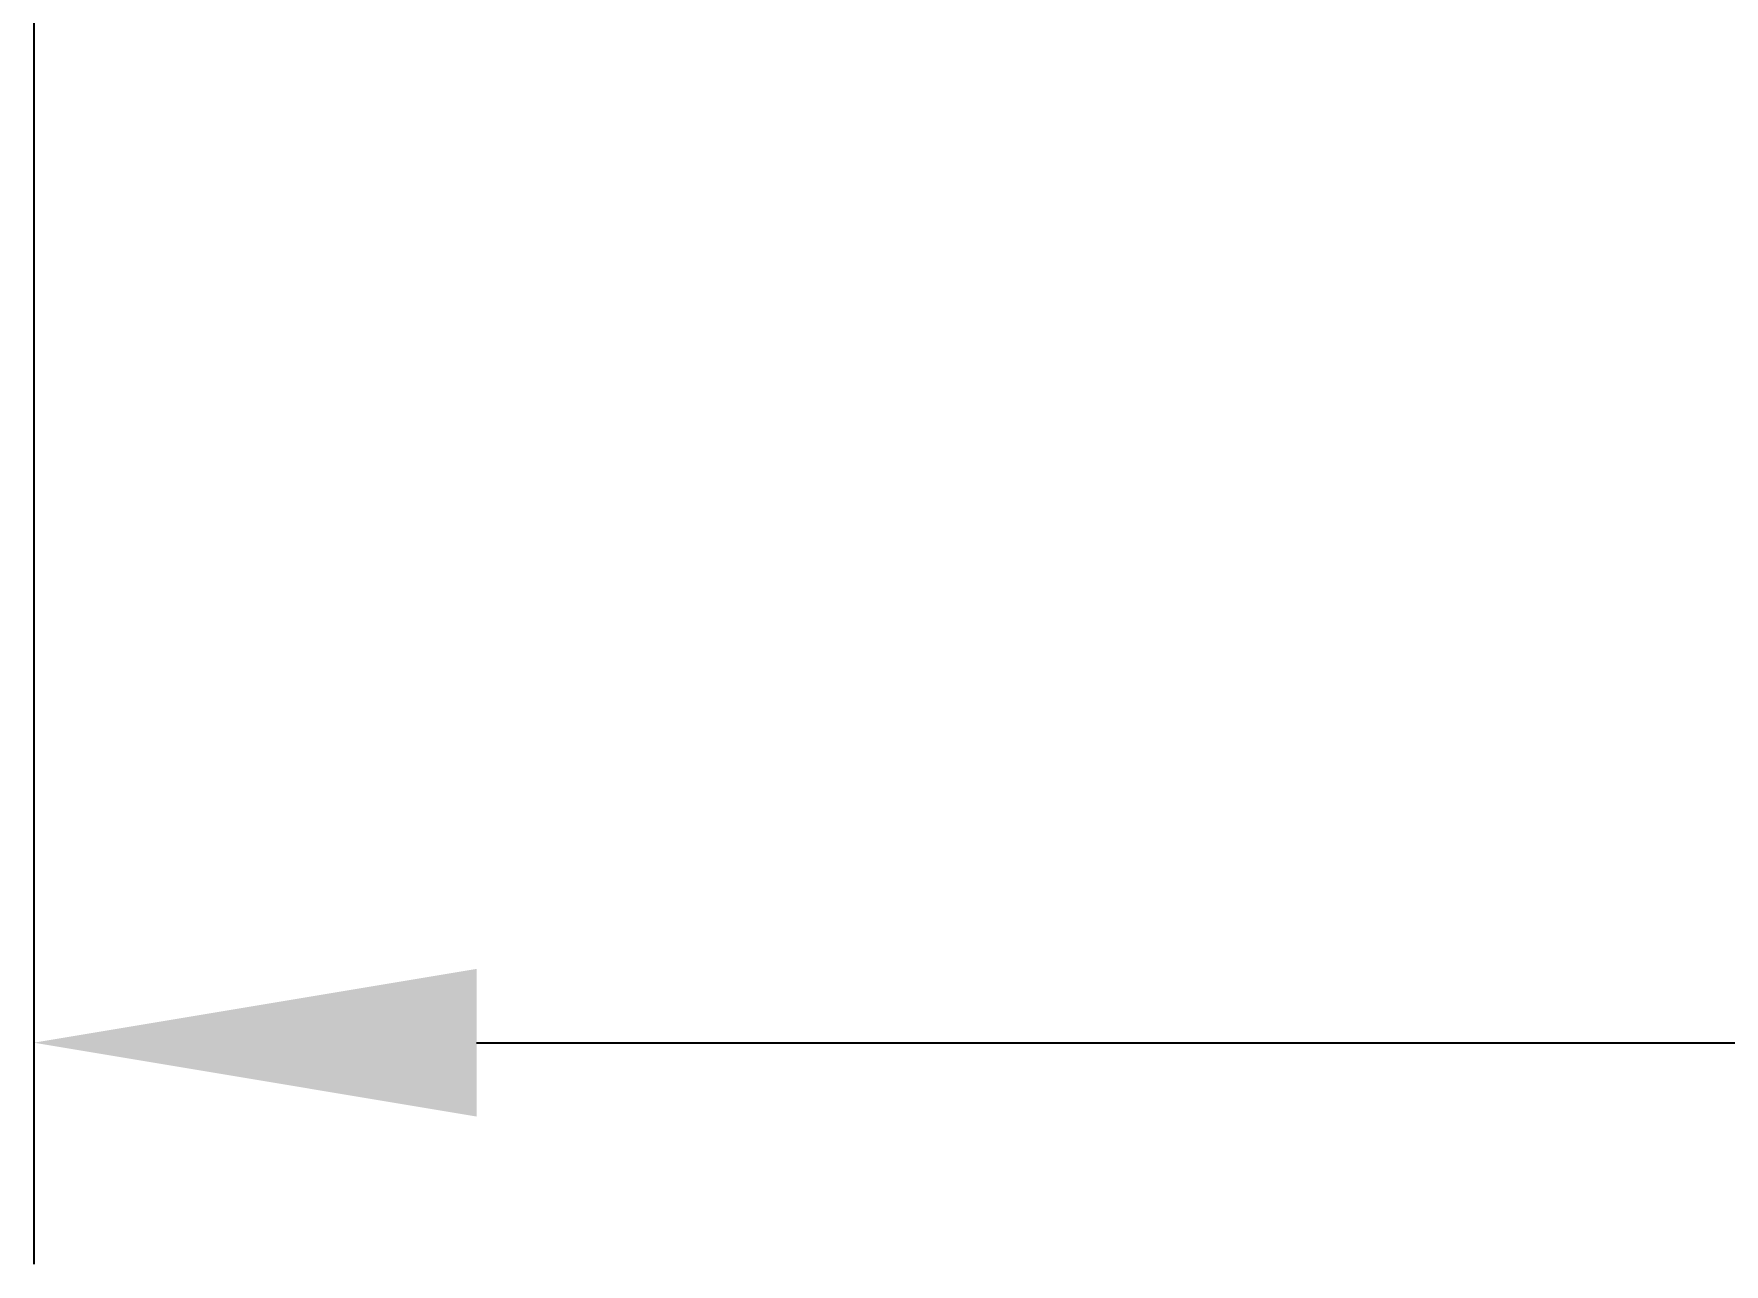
# Model space of a CAD drawing. Header units: millimetres. Extents: x 1236 to 1656, y -100 to 494.
# Drawn here: x 1353.46 to 1363, y 379.99 to 386.94 of the extents above; entities that cross this region are included whole.
import ezdxf

# ---------------------------------------------------------------- set-up
doc = ezdxf.new("R2010")
doc.units = ezdxf.units.MM
doc.header["$LTSCALE"] = 0.1
doc.layers.add('DIM', color=3, linetype='Continuous')
doc.styles.get("Standard").update_dxf_attribs({"font": 'arial.ttf'})
doc.dimstyles.new('ISO-25', dxfattribs={"dimtxt": 2.5, "dimasz": 2.5, "dimexe": 1.25, "dimexo": 0.625, "dimtad": 1, "dimlfac": 5, "dimtxsty": 'Standard', "dimcen": 2.5, "dimadec": 0, "dimazin": 0, "dimtfac": 1, "dimtmove": 0, "dimatfit": 3, "dimfxl": 0, "dimarcsym": 0})

# ---------------------------------------------------------------- blocks, each defined once
blk = doc.blocks.new('*D46')
at = {"layer": 'Defpoints', "color": 0}
for p in [(1353.4582, 391.7923), (1406.9365, 391.792), (1406.9365, 381.2448)]:
    blk.add_point(p, dxfattribs=at)
at = {"layer": 'DIM', "color": 0, "lineweight": -2}
for p, q in [((1353.4582, 391.1673), (1353.4582, 379.9948)), ((1406.9365, 391.167), (1406.9365, 379.9948)), ((1355.9582, 381.2448), (1404.4365, 381.2448))]:
    blk.add_line(p, q, dxfattribs=at)
at = {"layer": 'DIM', "color": 0}
for points in [[(1355.9582, 381.6614), (1355.9582, 380.8281), (1353.4582, 381.2448)], [(1404.4365, 381.6614), (1404.4365, 380.8281), (1406.9365, 381.2448)]]:
    blk.add_solid(points, dxfattribs=at)
at = {"layer": 'DIM', "color": 0, "insert": (1399.1948, 383.1462), "char_height": 2.5, "attachment_point": 5}
blk.add_mtext('267.5', dxfattribs=at)

msp = doc.modelspace()

# ---------------------------------------------------------------- dimensions: what is measured, and where the dimension line sits
at = {"layer": 'DIM'}
dim = msp.add_linear_dim(base=(1406.9365, 381.2448), p1=(1353.4582, 391.7923), p2=(1406.9365, 391.792), text='267.5', dimstyle='ISO-25', dxfattribs=at)
dim.commit()
dim.dimension.update_dxf_attribs({"geometry": '*D46', "text_midpoint": (1399.1948, 381.2448), "dimtype": 160})

doc.saveas('drawing.dxf')
